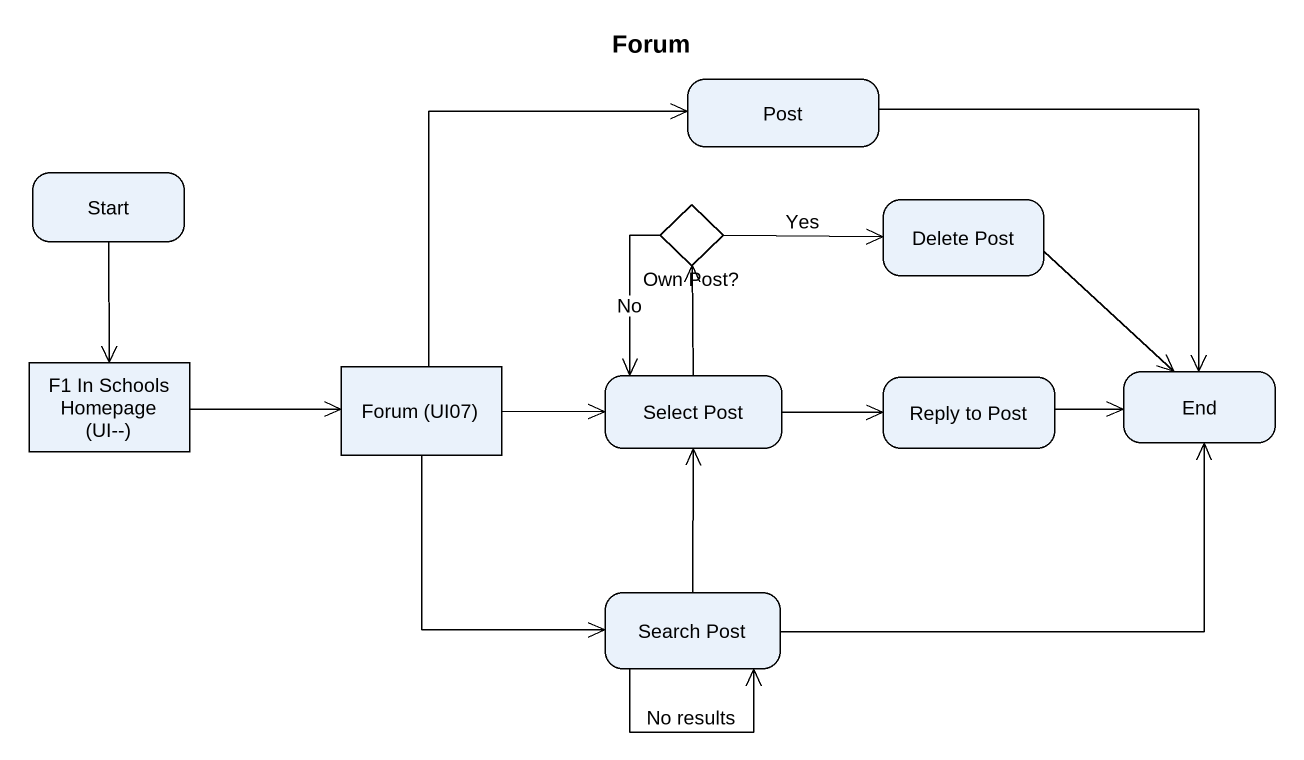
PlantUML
@startuml
title Forum
hide empty description
state Post
state "Start" as Start_
state "Delete Post" as Delete_Post
state "Own Post?" as Own_Post <<choice>>
state "F1 In Schools Homepage (UI--)" as F1_In_Schools_Homepage_UI <<object>>
state "Forum (UI07)" as Forum_UI07 <<object>>
state "Select Post" as Select_Post
state "Reply to Post" as Reply_to_Post
state "End" as End_
state "Search Post" as Search_Post
Post --> End_
Start_ --> F1_In_Schools_Homepage_UI
Delete_Post --> End_
Own_Post -right-> Delete_Post : Yes
Own_Post --> Select_Post : No
F1_In_Schools_Homepage_UI -right-> Forum_UI07
Forum_UI07 -up-> Post
Forum_UI07 -right-> Select_Post
Forum_UI07 --> Search_Post
Select_Post -up-> Own_Post
Select_Post -right-> Reply_to_Post
Reply_to_Post -right-> End_
Search_Post -up-> Select_Post
Search_Post -right-> End_
Search_Post --> Search_Post : No results
@enduml
